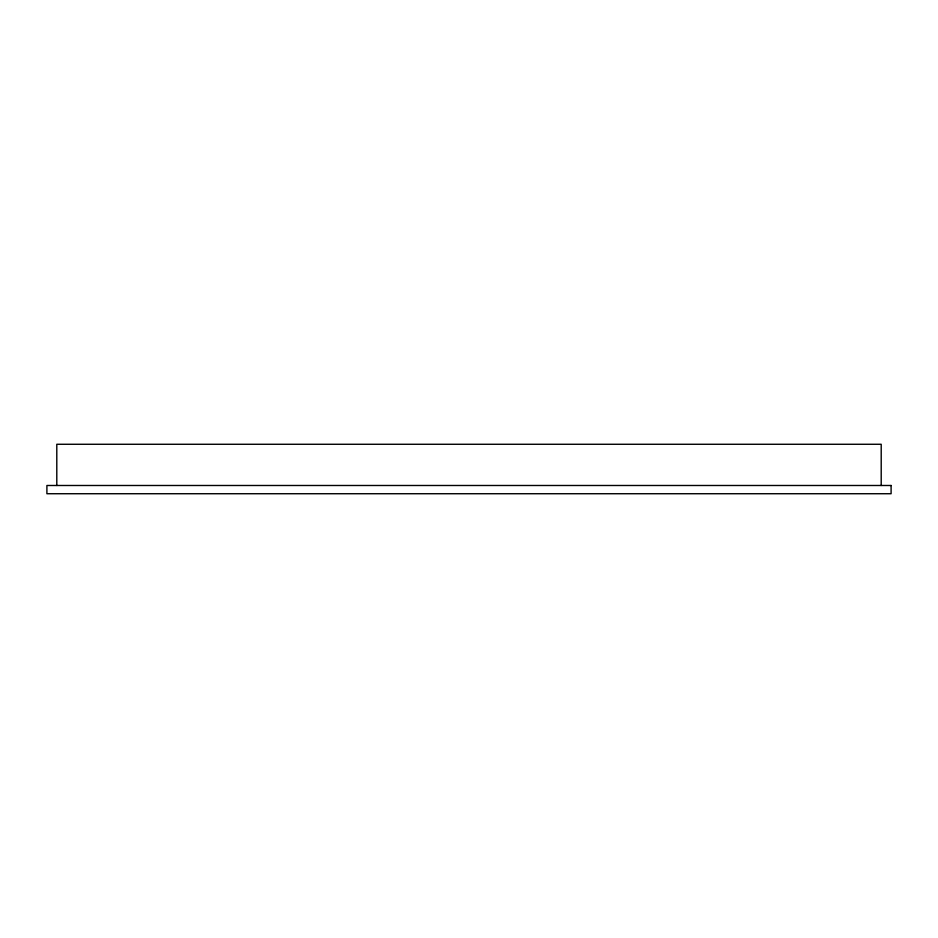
<?xml version="1.0" encoding="UTF-8"?>
<svg xmlns="http://www.w3.org/2000/svg" width="938" height="938" viewBox="0 0 938 938"><rect width="100%" height="100%" fill="white"/><g stroke="black" fill="none" stroke-linecap="round" stroke-linejoin="round"><path stroke-width="1.41" d="M881.204 485.485L881.204 444.272L56.796 444.272L56.796 485.485M891.1 485.485L46.9 485.485L46.9 493.728L891.1 493.728L891.1 485.485"/></g></svg>
